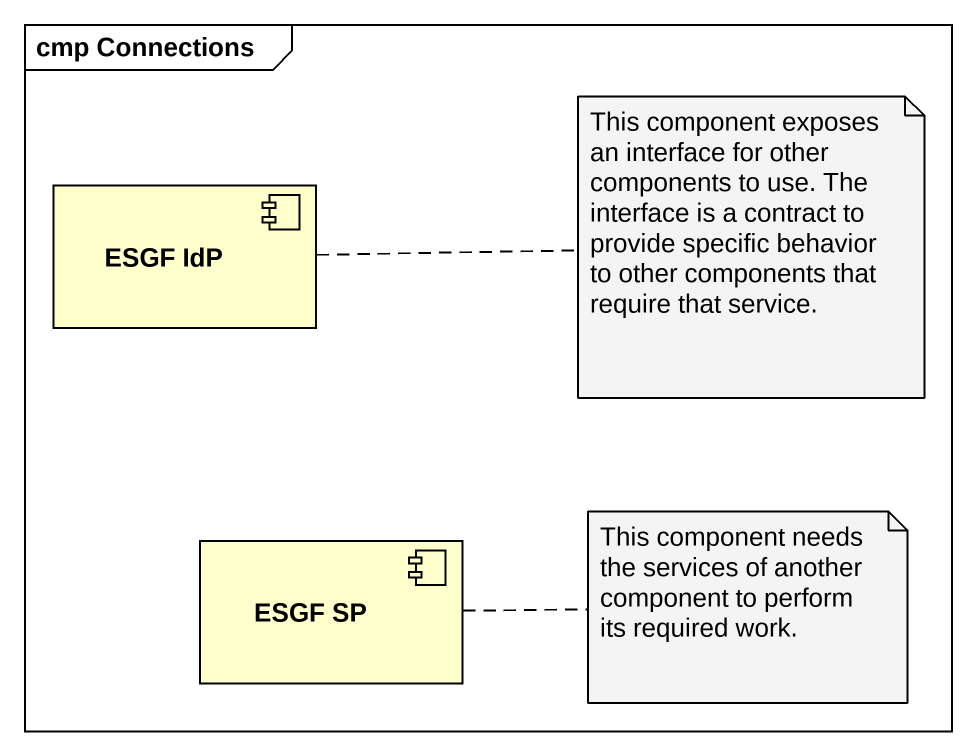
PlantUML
@startuml
mainframe cmp Connections
component "ESGF IdP" as ESGF_IdP
component "ESGF SP" as ESGF_SP
note right of ESGF_IdP : This component exposes an interface for other components to use. The interface is a contract to provide specific behavior to other components that require that service.
note right of ESGF_SP : This component needs the services of another component to perform its required work.
@enduml
